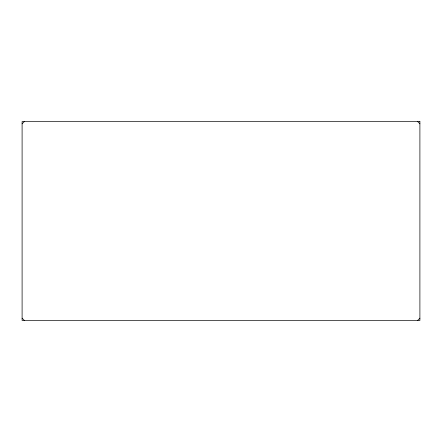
<?xml version="1.0" encoding="UTF-8"?>
<svg xmlns="http://www.w3.org/2000/svg" width="442" height="442" viewBox="0 0 442 442"><rect width="100%" height="100%" fill="white"/><g stroke="black" fill="none" stroke-linecap="round" stroke-linejoin="round"><path stroke-width="0.66" d="M22.1 123.821L24.371 121.55M417.629 320.45L419.9 318.179M417.629 121.55L419.9 123.821M22.1 318.179L24.371 320.45M419.9 121.55L22.1 121.55L22.1 320.45L419.9 320.45L419.9 121.55"/></g></svg>
